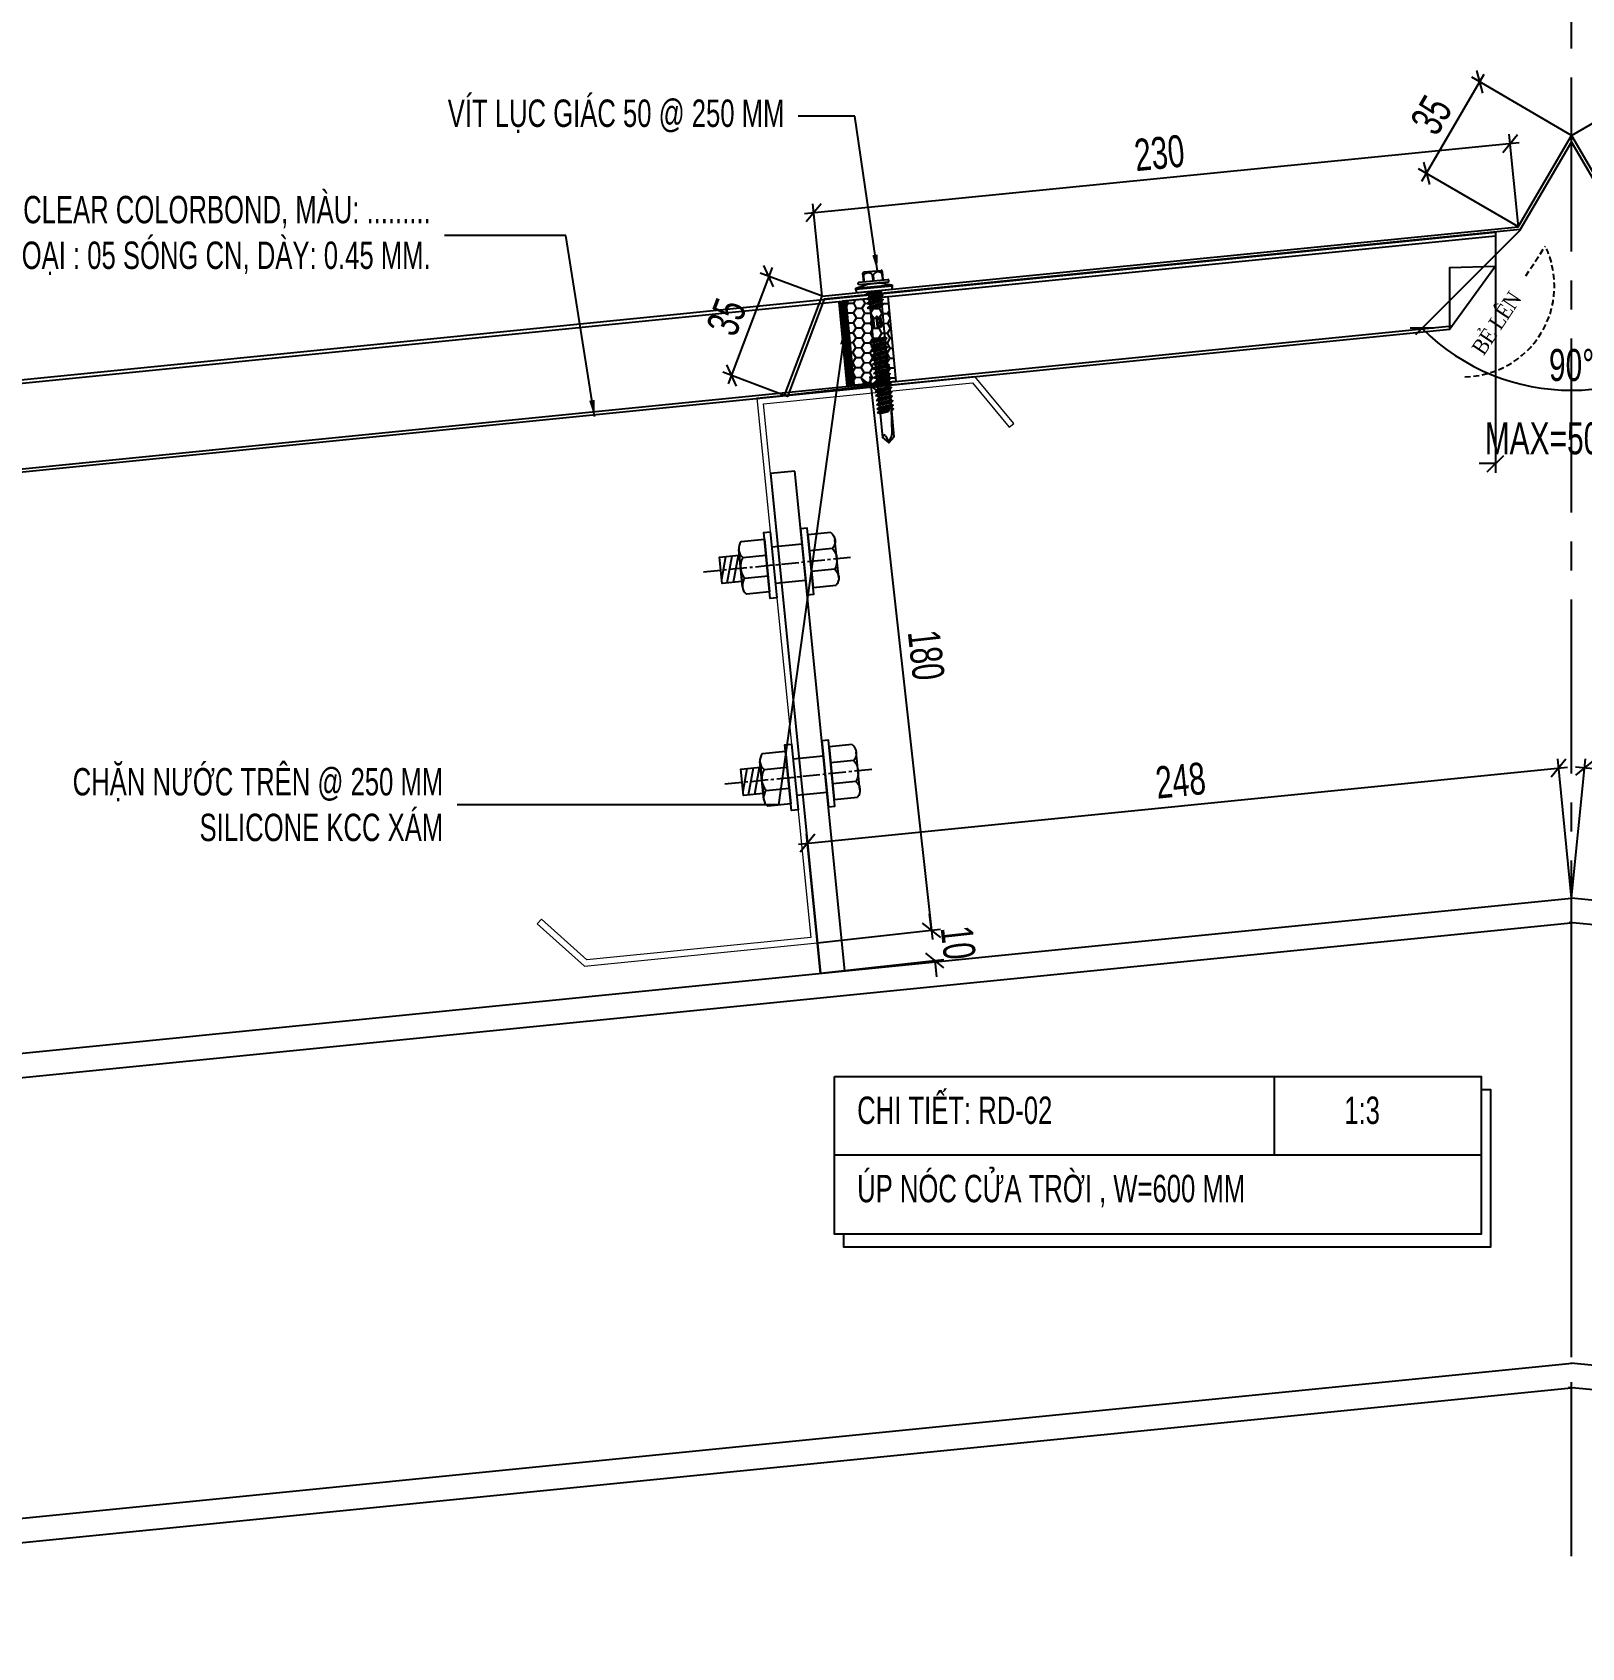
# Model space of a CAD drawing. Header units: inches. Extents: x 315041 to 662841, y -45540 to -35018.
# Drawn here: x 330331.9 to 330501.5, y -37011.4 to -36834.5 of the extents above; entities that cross this region are included whole.
import ezdxf

# ---------------------------------------------------------------- set-up
doc = ezdxf.new("R2010")
doc.units = ezdxf.units.IN
doc.header["$MEASUREMENT"] = 0
for name, pattern in [('CENTER2', [28.575, 19.05, -3.175, 3.175, -3.175]), ('DASHED2', [9.525, 6.35, -3.175]), ('ketcau-1', [2, 1, 1])]:
    doc.linetypes.add(name, pattern=pattern)
for name, color, linetype in [('2', 2, 'Continuous'), ('3', 3, 'Continuous'), ('5', 5, 'Continuous'), ('8', 8, 'Continuous'), ('flashing', 6, 'Continuous'), ('ketcau-8', 8, 'Continuous'), ('ROOFING', 4, 'Continuous'), ('STRUCTURE', 1, 'Continuous')]:
    doc.layers.add(name, color=color, linetype=linetype)
doc.layers.add('XG', color=128, linetype='Continuous', lineweight=13)
doc.styles.add('DIM', font='SIMPLEX.shx', dxfattribs={"width": 0.7, "bigfont": 'EXTFONT.shx'})
doc.styles.add('ST1H', font='vnshxh.shx', dxfattribs={"width": 0.7})
doc.dimstyles.new('3', dxfattribs={"dimtxt": 3.5, "dimasz": 1.8, "dimexe": 1, "dimexo": 0, "dimgap": 1, "dimtad": 1, "dimdec": 0, "dimlfac": 3, "dimzin": 0, "dimdsep": 46, "dimtxsty": 'ST1H', "dimblk": 'OBLIQUE', "dimcen": 1, "dimdle": 1, "dimclrd": 8, "dimclre": 8, "dimclrt": 3, "dimadec": 0, "dimazin": 0, "dimtfac": 1, "dimtdec": 0, "dimtix": 1, "dimtofl": 0, "dimtmove": 1, "dimatfit": 3, "dimfxl": 0.18, "dimtolj": 1, "dimtzin": 0, "dimlwd": -1, "dimlwe": -1, "dimarcsym": 1})

# ---------------------------------------------------------------- blocks, each defined once
blk = doc.blocks.new('bl1')
at = {"layer": '8', "linetype": 'ketcau-1'}
for p, q in [((68, 400), (-100, 352)), ((100, 361), (-100, 304)), ((100, 313), (-100, 257)), ((-79, 226), (-79, 50)), ((79, 226), (79, 50))]:
    blk.add_line(p, q, dxfattribs=at)
for points in [[(-100, 250), (100, 250), (100, 400), (-100, 400)], [(-250, 0), (250, 0), (250, 50), (-250, 50)]]:
    blk.add_lwpolyline(points, close=True, dxfattribs=at)
blk.add_lwpolyline([(-200, 226, -0.403647), (-79, 226, -0.308355), (79, 226, -0.40582), (200, 226, -2.464147)], format="xyb", dxfattribs=at)
for points in [[(145, 250), (-143, 250)], [(-200, 226), (-200, 50), (200, 50), (200, 226)]]:
    blk.add_lwpolyline(points, dxfattribs=at)
blk = doc.blocks.new('bl2')
at = {"layer": '8', "linetype": 'ketcau-1'}
for p, q in [((-79, 226), (-79, 50)), ((79, 226), (79, 50))]:
    blk.add_line(p, q, dxfattribs=at)
blk.add_lwpolyline([(-200, 226, -0.403647), (-79, 226, -0.308355), (79, 226, -0.40582), (200, 226, -2.464147)], format="xyb", dxfattribs=at)
for points in [[(145, 250), (-143, 250)], [(-200, 226), (-200, 50), (200, 50), (200, 226)]]:
    blk.add_lwpolyline(points, dxfattribs=at)
blk.add_lwpolyline([(-250, 0), (250, 0), (250, 50), (-250, 50)], close=True, dxfattribs=at)
blk = doc.blocks.new('vit 5')
at = {"layer": 'STRUCTURE', "color": 1, "linetype": 'Continuous'}
for p, q in [((-23618.12, 33071.56), (-23618.12, 33072.49)), ((-23618.08, 33071.56), (-23618.02, 33072.33)), ((-23617.98, 33072.62), (-23616.12, 33072.62)), ((-23617.14, 33072.33), (-23617.08, 33071.56)), ((-23617.01, 33071.56), (-23616.95, 33072.33)), ((-23616.08, 33072.33), (-23616.02, 33071.56)), ((-23615.98, 33071.56), (-23615.98, 33072.49)), ((-23619.05, 33070.93), (-23617.72, 33071.26)), ((-23619.05, 33070.79), (-23619.05, 33070.93)), ((-23619.05, 33070.93), (-23615.05, 33070.93)), ((-23615.05, 33070.79), (-23619.05, 33070.79)), ((-23615.11, 33070.43), (-23619, 33070.43)), ((-23618.65, 33071.56), (-23615.45, 33071.56)), ((-23618.65, 33071.29), (-23617.85, 33071.29)), ((-23617.97, 33070.13), (-23616.19, 33070.4)), ((-23617.85, 33071.29), (-23616.25, 33071.29)), ((-23617.72, 33071.26), (-23617.72, 33071.29)), ((-23617.72, 33071.26), (-23616.38, 33071.26)), ((-23617.71, 33070.33), (-23617.71, 33070.43)), ((-23616.39, 33071.26), (-23616.39, 33071.29)), ((-23616.38, 33071.26), (-23615.05, 33070.93)), ((-23616.25, 33071.29), (-23615.45, 33071.29)), ((-23615.05, 33070.93), (-23615.05, 33070.79)), ((-23617.97, 33069.63), (-23616.19, 33069.91)), ((-23617.97, 33069.14), (-23616.19, 33069.41)), ((-23617.97, 33068.65), (-23616.19, 33068.92)), ((-23617.71, 33070.02), (-23617.71, 33069.84)), ((-23617.71, 33069.53), (-23617.71, 33069.35)), ((-23617.71, 33069.04), (-23617.71, 33068.85)), ((-23617.71, 33068.54), (-23617.71, 33065.28)), ((-23616.4, 33070.2), (-23616.4, 33070.02)), ((-23616.4, 33069.71), (-23616.4, 33069.53)), ((-23616.4, 33069.22), (-23616.4, 33069.04)), ((-23616.4, 33068.73), (-23616.4, 33065.47)), ((-23617.57, 33067.55), (-23617.57, 33066.56)), ((-23617.13, 33067.55), (-23617.13, 33066.56)), ((-23616.77, 33067.55), (-23616.77, 33066.56)), ((-23617.97, 33064.89), (-23616.19, 33065.17)), ((-23617.71, 33065.29), (-23617.71, 33065.1)), ((-23616.4, 33065.47), (-23616.4, 33065.29)), ((-23617.97, 33064.4), (-23616.19, 33064.68)), ((-23617.97, 33063.91), (-23616.19, 33064.19)), ((-23617.97, 33063.42), (-23616.19, 33063.7)), ((-23617.71, 33064.79), (-23617.71, 33064.61)), ((-23617.71, 33064.3), (-23617.71, 33064.12)), ((-23617.71, 33063.81), (-23617.71, 33063.63)), ((-23617.71, 33063.32), (-23617.71, 33063.13)), ((-23616.4, 33064.98), (-23616.4, 33064.79)), ((-23616.4, 33064.49), (-23616.4, 33064.3)), ((-23616.4, 33063.99), (-23616.4, 33063.81)), ((-23616.4, 33063.5), (-23616.4, 33063.32)), ((-23617.97, 33062.93), (-23616.19, 33063.2)), ((-23617.97, 33062.44), (-23616.19, 33062.71)), ((-23617.97, 33061.94), (-23616.19, 33062.22)), ((-23617.97, 33061.45), (-23616.19, 33061.73)), ((-23617.71, 33062.83), (-23617.71, 33062.64)), ((-23617.71, 33062.33), (-23617.71, 33062.15)), ((-23617.71, 33061.84), (-23617.71, 33061.66)), ((-23616.4, 33063.01), (-23616.4, 33062.83)), ((-23616.4, 33062.52), (-23616.4, 33062.34)), ((-23616.4, 33062.03), (-23616.4, 33061.84)), ((-23616.4, 33061.54), (-23616.4, 33061.35)), ((-23617.97, 33060.96), (-23616.19, 33061.24)), ((-23617.97, 33060.47), (-23616.19, 33060.75)), ((-23617.97, 33059.98), (-23616.19, 33060.25)), ((-23617.97, 33059.49), (-23616.19, 33059.76)), ((-23617.71, 33061.35), (-23617.71, 33061.17)), ((-23617.71, 33060.86), (-23617.71, 33060.68)), ((-23617.71, 33060.37), (-23617.71, 33060.18)), ((-23617.71, 33059.88), (-23617.71, 33059.69)), ((-23616.4, 33061.04), (-23616.4, 33060.86)), ((-23616.4, 33060.55), (-23616.4, 33060.37)), ((-23616.4, 33060.06), (-23616.4, 33059.88)), ((-23617.97, 33058.99), (-23616.19, 33059.27)), ((-23617.97, 33058.5), (-23616.19, 33058.78)), ((-23617.97, 33058.01), (-23616.19, 33058.29)), ((-23617.71, 33059.38), (-23617.71, 33059.2)), ((-23617.71, 33058.89), (-23617.71, 33058.71)), ((-23617.71, 33058.4), (-23617.71, 33058.22)), ((-23616.4, 33059.57), (-23616.4, 33059.38)), ((-23616.4, 33059.08), (-23616.4, 33058.89)), ((-23616.4, 33058.58), (-23616.4, 33058.4)), ((-23616.4, 33058.09), (-23616.4, 33057.91)), ((-23617.97, 33057.52), (-23616.19, 33057.8)), ((-23617.97, 33057.12), (-23616.67, 33057.33)), ((-23617.71, 33057.91), (-23617.71, 33057.73)), ((-23617.7, 33057.04), (-23616.76, 33057.17)), ((-23616.6, 33054.72), (-23616.42, 33057.47)), ((-23616.42, 33057.37), (-23616.19, 33057.4)), ((-23617.7, 33054.38), (-23617.57, 33054.57))]:
    blk.add_line(p, q, dxfattribs=at)
for points in [[(-23617.97, 33070.13), (-23617.71, 33070.33), (-23617.05, 33070.43)], [(-23616.23, 33070.43), (-23616.19, 33070.4), (-23616.4, 33070.21), (-23617.71, 33070.02), (-23617.97, 33070.13)], [(-23617.97, 33069.63), (-23617.71, 33069.84), (-23616.4, 33070.02), (-23616.19, 33069.91), (-23616.4, 33069.71), (-23617.71, 33069.52), (-23617.97, 33069.63)], [(-23617.97, 33069.14), (-23617.71, 33069.35), (-23616.4, 33069.53), (-23616.19, 33069.41), (-23616.4, 33069.22), (-23617.71, 33069.03), (-23617.97, 33069.14)], [(-23617.97, 33068.65), (-23617.71, 33068.85), (-23616.4, 33069.04), (-23616.19, 33068.92), (-23616.4, 33068.73), (-23617.71, 33068.54), (-23617.97, 33068.65)], [(-23617.41, 33066.56), (-23617.41, 33067.55)], [(-23616.97, 33066.56), (-23616.97, 33067.55)], [(-23616.6, 33066.56), (-23616.6, 33067.55)], [(-23617.97, 33064.89), (-23617.71, 33065.1), (-23616.4, 33065.29), (-23616.19, 33065.17), (-23616.4, 33064.98), (-23617.71, 33064.79), (-23617.97, 33064.89)], [(-23617.97, 33064.4), (-23617.71, 33064.61), (-23616.4, 33064.79), (-23616.19, 33064.68), (-23616.4, 33064.49), (-23617.71, 33064.3), (-23617.97, 33064.4)], [(-23617.97, 33063.91), (-23617.71, 33064.12), (-23616.4, 33064.3), (-23616.19, 33064.19), (-23616.4, 33063.99), (-23617.71, 33063.8), (-23617.97, 33063.91)], [(-23617.97, 33063.42), (-23617.71, 33063.63), (-23616.4, 33063.81), (-23616.19, 33063.7), (-23616.4, 33063.5), (-23617.71, 33063.31), (-23617.97, 33063.42)], [(-23617.97, 33062.93), (-23617.71, 33063.13), (-23616.4, 33063.32), (-23616.19, 33063.2), (-23616.4, 33063.01), (-23617.71, 33062.82), (-23617.97, 33062.93)], [(-23617.97, 33062.44), (-23617.71, 33062.64), (-23616.4, 33062.83), (-23616.19, 33062.71), (-23616.4, 33062.52), (-23617.71, 33062.33), (-23617.97, 33062.44)], [(-23617.97, 33061.94), (-23617.71, 33062.15), (-23616.4, 33062.34), (-23616.19, 33062.22), (-23616.4, 33062.03), (-23617.71, 33061.84), (-23617.97, 33061.94)], [(-23617.97, 33061.45), (-23617.71, 33061.66), (-23616.4, 33061.84), (-23616.19, 33061.73), (-23616.4, 33061.54), (-23617.71, 33061.35), (-23617.97, 33061.45)], [(-23617.97, 33060.96), (-23617.71, 33061.17), (-23616.4, 33061.35), (-23616.19, 33061.24), (-23616.4, 33061.04), (-23617.71, 33060.85), (-23617.97, 33060.96)], [(-23617.97, 33060.47), (-23617.71, 33060.68), (-23616.4, 33060.86), (-23616.19, 33060.75), (-23616.4, 33060.55), (-23617.71, 33060.36), (-23617.97, 33060.47)], [(-23617.97, 33059.98), (-23617.71, 33060.18), (-23616.4, 33060.37), (-23616.19, 33060.25), (-23616.4, 33060.06), (-23617.71, 33059.87), (-23617.97, 33059.98)], [(-23617.97, 33059.49), (-23617.71, 33059.69), (-23616.4, 33059.88), (-23616.19, 33059.76), (-23616.4, 33059.57), (-23617.71, 33059.38), (-23617.97, 33059.49)], [(-23617.97, 33058.99), (-23617.71, 33059.2), (-23616.4, 33059.38), (-23616.19, 33059.27), (-23616.4, 33059.08), (-23617.71, 33058.89), (-23617.97, 33058.99)], [(-23617.97, 33058.5), (-23617.71, 33058.71), (-23616.4, 33058.89), (-23616.19, 33058.78), (-23616.4, 33058.58), (-23617.71, 33058.4), (-23617.97, 33058.5)], [(-23617.97, 33058.01), (-23617.71, 33058.22), (-23616.4, 33058.4), (-23616.19, 33058.29), (-23616.4, 33058.09), (-23617.71, 33057.9), (-23617.97, 33058.01)], [(-23616.4, 33057.91), (-23616.4, 33057.99)], [(-23617.97, 33057.52), (-23617.71, 33057.73), (-23616.4, 33057.91), (-23616.19, 33057.8), (-23616.4, 33057.6), (-23617.71, 33057.41), (-23617.97, 33057.52)], [(-23617.97, 33057.12), (-23617.71, 33057.33), (-23616.64, 33057.48)], [(-23617.7, 33057.02), (-23617.71, 33057.02), (-23617.97, 33057.12)], [(-23617.7, 33057.04), (-23617.7, 33054.38), (-23617.09, 33053.78)], [(-23617.33, 33054.55), (-23617.01, 33053.76), (-23616.4, 33054.35), (-23616.4, 33057.6)], [(-23616.44, 33057.51), (-23616.4, 33057.52), (-23616.19, 33057.4), (-23616.4, 33057.21)], [(-23617.03, 33053.81), (-23616.71, 33054.39)]]:
    blk.add_lwpolyline(points, dxfattribs=at)
for centre, major_axis, ratio, start_param, end_param in [((-23617.98, 33072.49), (-0.0943, 0.0943), 1, -0.785398, 0.785398), ((-23617.58, 33071.76), (0.508, 0.508), 1, 0.131933, 1.438864), ((-23616.51, 33071.76), (0.508, 0.508), 1, 0.131933, 1.438864), ((-23616.12, 33072.49), (-0.0943, 0.0943), 1, 3.926991, 5.497787), ((-23620.16, 33070.44), (-0.822, 0.822), 1, 3.915086, 4.236522), ((-23618.63, 33071.42), (0.0956, 0.0956), 1, 0.954633, 3.757756), ((-23615.5, 33071.42), (-0.1, 0.1), 1, 2.701137, 5.152845), ((-23613.95, 33070.44), (-1.15, 0.17), 0.90746, -0.177273, 0.177273), ((-23617.49, 33067.55), (0.0589, 0.0589), 1, 5.497786, 8.639379), ((-23617.05, 33067.55), (0.0589, 0.0589), 1, 5.497786, 8.639379), ((-23616.68, 33067.55), (0.0589, 0.0589), 1, 5.497786, 8.639379), ((-23617.49, 33066.56), (0.0589, 0.0589), 1, 2.356194, 5.497786), ((-23617.05, 33066.56), (0.0589, 0.0589), 1, 2.356194, 5.497786), ((-23616.68, 33066.56), (0.0589, 0.0589), 1, 2.356194, 5.497786), ((-23617.16, 33057.5), (0.363, 0.363), 1, 4.808661, 5.407478), ((-23616.53, 33057.44), (0.0836, 0.0836), 1, 5.766736, 8.502032), ((-23617.44, 33054.48), (-0.076, 0.152), 0.752568, -1.468408, 0.606812), ((-23617.18, 33054.75), (0.416, 0.416), 1, 4.859665, 5.449971), ((-23617.04, 33053.85), (0.0625, 0.0625), 1, 3.247504, 4.281237)]:
    blk.add_ellipse(centre, major_axis=major_axis, ratio=ratio, start_param=start_param, end_param=end_param, dxfattribs=at)
blk = doc.blocks.new('_Oblique')
at = {"color": 0, "linetype": 'ByBlock', "lineweight": -2}
blk.add_line((-0.5, -0.5), (0.5, 0.5), dxfattribs=at)
blk = doc.blocks.new('*D460')
at = {"color": 8, "linetype": 'Continuous', "transparency": 16777216}
for p, q in [((330412.88, -36860.29), (330408.07, -36873.03)), ((330418.35, -36863.43), (330411.59, -36860.88)), ((330414.25, -36874.29), (330407.49, -36871.74))]:
    blk.add_line(p, q, dxfattribs=at)
at = {"layer": 'Defpoints', "color": 0, "transparency": 16777216}
for p in [(330418.35, -36863.43), (330408.42, -36872.09), (330414.25, -36874.29)]:
    blk.add_point(p, dxfattribs=at)
at = {"color": 8, "transparency": 16777216, "xscale": 1.8, "yscale": 1.8, "zscale": 1.8}
for p, rotation in [((330412.52, -36861.23), 69.30684200100548), ((330408.42, -36872.09), 249.3068420010055)]:
    blk.add_blockref('_Oblique', p, dxfattribs=dict(at, rotation=rotation))
at = {"color": 3, "transparency": 16777216, "insert": (330407.9, -36865.69), "char_height": 3.5, "attachment_point": 5, "rotation": 69.3068, "style": 'ST1H'}
blk.add_mtext('\\A1;35', dxfattribs=at)
blk = doc.blocks.new('*D461')
at = {"color": 8, "linetype": 'Continuous', "transparency": 16777216}
for p, q in [((330494.61, -36855.83), (330493.6, -36845.69)), ((330416.45, -36854.38), (330494.69, -36846.59)), ((330418.35, -36863.43), (330417.34, -36853.29))]:
    blk.add_line(p, q, dxfattribs=at)
at = {"layer": 'Defpoints', "color": 0, "transparency": 16777216}
for p in [(330493.7, -36846.69), (330494.61, -36855.83), (330418.35, -36863.43)]:
    blk.add_point(p, dxfattribs=at)
at = {"color": 8, "transparency": 16777216, "xscale": 1.8, "yscale": 1.8, "zscale": 1.8}
for p, rotation in [((330493.7, -36846.69), 5.689480356238531), ((330417.44, -36854.28), 185.6894803562385)]:
    blk.add_blockref('_Oblique', p, dxfattribs=dict(at, rotation=rotation))
at = {"color": 3, "transparency": 16777216, "insert": (330455.3, -36847.75), "char_height": 3.5, "attachment_point": 5, "rotation": 5.6895, "style": 'ST1H'}
blk.add_mtext('\\A1;230', dxfattribs=at)
blk = doc.blocks.new('*D462')
at = {"color": 8, "linetype": 'Continuous', "transparency": 16777216}
for p, q in [((330484.04, -36850.84), (330490.88, -36839.09)), ((330500.44, -36845.82), (330489.52, -36839.45)), ((330494.61, -36855.83), (330483.68, -36849.47))]:
    blk.add_line(p, q, dxfattribs=at)
at = {"layer": 'Defpoints', "color": 0, "transparency": 16777216}
for p in [(330490.38, -36839.95), (330500.44, -36845.82), (330494.61, -36855.83)]:
    blk.add_point(p, dxfattribs=at)
at = {"color": 8, "transparency": 16777216, "xscale": 1.8, "yscale": 1.8, "zscale": 1.8}
for p, rotation in [((330490.38, -36839.95), 59.78164738734237), ((330484.54, -36849.97), 239.7816473873424)]:
    blk.add_blockref('_Oblique', p, dxfattribs=dict(at, rotation=rotation))
at = {"color": 3, "transparency": 16777216, "insert": (330485.09, -36843.58), "char_height": 3.5, "attachment_point": 5, "rotation": 59.7816, "style": 'ST1H'}
blk.add_mtext('\\A1;35', dxfattribs=at)
blk = doc.blocks.new('*D463')
at = {"color": 8, "linetype": 'Continuous', "transparency": 16777216}
for p, q in [((330500.44, -36845.82), (330507.6, -36841.64)), ((330506.24, -36841.28), (330513.08, -36853.03)), ((330506.28, -36855.83), (330513.44, -36851.66))]:
    blk.add_line(p, q, dxfattribs=at)
at = {"layer": 'Defpoints', "color": 0, "transparency": 16777216}
for p in [(330500.44, -36845.82), (330512.58, -36852.17), (330506.28, -36855.83)]:
    blk.add_point(p, dxfattribs=at)
at = {"color": 8, "transparency": 16777216, "xscale": 1.8, "yscale": 1.8, "zscale": 1.8}
for p, rotation in [((330506.74, -36842.15), 120.2183526045953), ((330512.58, -36852.17), 300.2183526045953)]:
    blk.add_blockref('_Oblique', p, dxfattribs=dict(at, rotation=rotation))
at = {"color": 3, "transparency": 16777216, "insert": (330512.03, -36845.77), "char_height": 3.5, "attachment_point": 5, "rotation": 300.2184, "style": 'ST1H'}
blk.add_mtext('\\A1;35', dxfattribs=at)
blk = doc.blocks.new('*D466')
at = {"layer": 'Defpoints', "color": 0, "transparency": 16777216}
for p in [(330492.11, -36856.46), (330508.78, -36856.46), (330508.78, -36881.75)]:
    blk.add_point(p, dxfattribs=at)
at = {"layer": 'flashing', "color": 8, "linetype": 'Continuous', "transparency": 16777216}
for p, q in [((330492.11, -36856.46), (330492.11, -36882.75)), ((330508.78, -36856.46), (330508.78, -36882.75)), ((330492.11, -36881.75), (330490.31, -36881.75)), ((330508.78, -36881.75), (330510.58, -36881.75))]:
    blk.add_line(p, q, dxfattribs=at)
at = {"layer": 'flashing', "color": 8, "transparency": 16777216, "xscale": 1.8, "yscale": 1.8, "zscale": 1.8}
blk.add_blockref('_Oblique', (330492.11, -36881.75), dxfattribs=at)
at = {"layer": 'flashing', "color": 8, "transparency": 16777216, "xscale": 1.8, "yscale": 1.8, "zscale": 1.8, "rotation": 180}
blk.add_blockref('_Oblique', (330508.78, -36881.75), dxfattribs=at)
at = {"layer": 'flashing', "color": 3, "transparency": 16777216, "insert": (330500.44, -36879), "char_height": 3.5, "attachment_point": 5, "style": 'ST1H'}
blk.add_mtext('\\A1;MAX=50 MM', dxfattribs=at)
blk = doc.blocks.new('*D467')
at = {"color": 8, "linetype": 'Continuous', "transparency": 16777216}
for p, q in [((330494.83, -36856.15), (330483.34, -36867.64)), ((330506.06, -36856.15), (330517.54, -36867.64))]:
    blk.add_line(p, q, dxfattribs=at)
blk.add_arc((330500.44, -36850.53), 23.19, 225.0116, 314.9884, dxfattribs=at)
at = {"layer": 'Defpoints', "color": 0, "transparency": 16777216}
for p in [(330500.44, -36850.53), (330500.44, -36850.53), (330494.83, -36856.15), (330506.06, -36856.15), (330494.44, -36872.93)]:
    blk.add_point(p, dxfattribs=at)
at = {"color": 8, "transparency": 16777216, "xscale": 1.8, "yscale": 1.8, "zscale": 1.8}
for p, rotation in [((330484.05, -36866.93), 135.0116383471888), ((330516.84, -36866.93), 44.98836166023743)]:
    blk.add_blockref('_Oblique', p, dxfattribs=dict(at, rotation=rotation))
at = {"color": 3, "transparency": 16777216, "insert": (330500.44, -36870.97), "char_height": 3.5, "attachment_point": 5, "rotation": 0, "style": 'ST1H'}
blk.add_mtext('\\A1;90°', dxfattribs=at)
blk = doc.blocks.new('*D468')
at = {"color": 8, "linetype": 'Continuous', "transparency": 16777216}
for p, q in [((330423.59, -36872.21), (330430.44, -36933.84)), ((330411.22, -36874.6), (330424.69, -36873.1)), ((330417.85, -36934.23), (330431.33, -36932.73))]:
    blk.add_line(p, q, dxfattribs=at)
at = {"layer": 'Defpoints', "color": 0, "transparency": 16777216}
for p in [(330411.22, -36874.6), (330430.33, -36932.84), (330417.85, -36934.23)]:
    blk.add_point(p, dxfattribs=at)
at = {"color": 8, "transparency": 16777216, "xscale": 1.8, "yscale": 1.8, "zscale": 1.8}
for p, rotation in [((330423.7, -36873.21), 96.34733372140313), ((330430.33, -36932.84), 276.3473337214031)]:
    blk.add_blockref('_Oblique', p, dxfattribs=dict(at, rotation=rotation))
at = {"color": 3, "transparency": 16777216, "insert": (330429.75, -36902.72), "char_height": 3.5, "attachment_point": 5, "rotation": 276.3473, "style": 'ST1H'}
blk.add_mtext('\\A1;180', dxfattribs=at)
blk = doc.blocks.new('*D469')
at = {"color": 8, "linetype": 'Continuous', "transparency": 16777216}
for p, q in [((330430.33, -36932.84), (330430.13, -36931.06)), ((330417.85, -36934.23), (330431.33, -36932.73)), ((330418.19, -36937.55), (330431.69, -36936.05)), ((330430.7, -36936.16), (330430.9, -36937.95))]:
    blk.add_line(p, q, dxfattribs=at)
at = {"layer": 'Defpoints', "color": 0, "transparency": 16777216}
for p in [(330417.85, -36934.23), (330430.7, -36936.16), (330418.19, -36937.55)]:
    blk.add_point(p, dxfattribs=at)
at = {"color": 8, "transparency": 16777216, "xscale": 1.8, "yscale": 1.8, "zscale": 1.8}
for p, rotation in [((330430.33, -36932.84), 276.3473337214151), ((330430.7, -36936.16), 96.34733372141513)]:
    blk.add_blockref('_Oblique', p, dxfattribs=dict(at, rotation=rotation))
at = {"color": 3, "transparency": 16777216, "insert": (330433.25, -36934.2), "char_height": 3.5, "attachment_point": 5, "rotation": 276.3473, "style": 'ST1H'}
blk.add_mtext('\\A1;10', dxfattribs=at)
blk = doc.blocks.new('*D470')
at = {"color": 8, "linetype": 'Continuous', "transparency": 16777216}
for p, q in [((330415.77, -36923.4), (330500.01, -36914.97)), ((330500.44, -36929.32), (330498.92, -36914.08)), ((330418.19, -36937.55), (330416.66, -36922.3))]:
    blk.add_line(p, q, dxfattribs=at)
at = {"layer": 'Defpoints', "color": 0, "transparency": 16777216}
for p in [(330499.02, -36915.07), (330500.44, -36929.32), (330418.19, -36937.55)]:
    blk.add_point(p, dxfattribs=at)
at = {"color": 8, "transparency": 16777216, "xscale": 1.8, "yscale": 1.8, "zscale": 1.8}
for p, rotation in [((330499.02, -36915.07), 5.710593137581933), ((330416.76, -36923.3), 185.7105931375819)]:
    blk.add_blockref('_Oblique', p, dxfattribs=dict(at, rotation=rotation))
at = {"color": 3, "transparency": 16777216, "insert": (330457.62, -36916.45), "char_height": 3.5, "attachment_point": 5, "rotation": 5.7106, "style": 'ST1H'}
blk.add_mtext('\\A1;248', dxfattribs=at)
blk = doc.blocks.new('*D471')
at = {"color": 8, "linetype": 'Continuous', "transparency": 16777216}
for p, q in [((330500.44, -36929.32), (330501.97, -36914.08)), ((330585.12, -36923.4), (330500.87, -36914.97)), ((330582.7, -36937.55), (330584.22, -36922.3))]:
    blk.add_line(p, q, dxfattribs=at)
at = {"layer": 'Defpoints', "color": 0, "transparency": 16777216}
for p in [(330501.87, -36915.07), (330500.44, -36929.32), (330582.7, -36937.55)]:
    blk.add_point(p, dxfattribs=at)
at = {"color": 8, "transparency": 16777216, "xscale": 1.8, "yscale": 1.8, "zscale": 1.8}
for p, rotation in [((330501.87, -36915.07), 174.2894068624181), ((330584.12, -36923.3), 354.289406862418)]:
    blk.add_blockref('_Oblique', p, dxfattribs=dict(at, rotation=rotation))
at = {"color": 3, "transparency": 16777216, "insert": (330543.27, -36916.45), "char_height": 3.5, "attachment_point": 5, "rotation": 354.2894, "style": 'ST1H'}
blk.add_mtext('\\A1;248', dxfattribs=at)

msp = doc.modelspace()

# ---------------------------------------------------------------- hatches: boundary and pattern name
h = msp.add_hatch()
h.set_pattern_fill('HONEY', color=8, scale=5, angle=-0.878775, style=0)
h.set_pattern_definition([(359.12122536, (6068.1157, 5378.82815), (0.9456910795, 0.5268238601), [0.625, -1.25]), (119.12122536, (6068.1157, 5378.82815), (-0.9290883859, 0.5555805689), [0.625, -1.25]), (59.12122536, (6068.1157, 5378.82815), (0.0166026936, 1.082404429), [-1.25, 0.625])])
h.paths.add_polyline_path([(330420.5891, -36863.921), (330425.5519, -36863.4484), (330426.4414, -36872.7393), (330421.4786, -36873.2119)])

# ---------------------------------------------------------------- linework, layer by layer
at = {"color": 8, "linetype": 'CENTER2'}
msp.add_line((330500.4423, -37001.3838), (330500.4423, -36800.2371), dxfattribs=at)
at = {"color": 8}
msp.add_line((330420.5891, -36863.921), (330421.4786, -36873.2119), dxfattribs=at)
at = {"color": 9}
msp.add_line((330467.8867, -36948.8536), (330467.8867, -36957.4782), dxfattribs=at)
at = {"color": 3, "linetype": 'DASHED2', "ltscale": 0.1}
msp.add_lwpolyline([(330495.4119, -36861.192), (330497.5674, -36857.952, -0.5489642), (330488.7456, -36872.238)], format="xyb", dxfattribs=at)
at = {"color": 132, "true_color": 0x26d9d9, "const_width": 1}
msp.add_lwpolyline([(330420.5891, -36863.921), (330421.4786, -36873.2119)], dxfattribs=at)
at = {"color": 8}
msp.add_lwpolyline([(330420.5891, -36863.921), (330425.5519, -36863.4484), (330426.4414, -36872.7393), (330421.4786, -36873.2119)], close=True, dxfattribs=at)
at = {"layer": '2'}
for p, q in [((330215.7734, -36957.7904), (330500.4423, -36929.3235)), ((330500.4423, -36979.5729), (330500.4423, -36929.3235)), ((330785.1113, -36957.7904), (330500.4423, -36929.3235)), ((330500.4423, -36979.5729), (330500.4423, -36929.3235)), ((330215.7734, -36960.4703), (330500.7077, -36931.9769)), ((330785.1113, -36960.4703), (330500.177, -36931.9769)), ((330215.7734, -37008.7097), (330500.5087, -36980.2362)), ((330785.1113, -37008.7097), (330500.376, -36980.2362)), ((330215.7734, -37011.3897), (330500.774, -36982.8896)), ((330785.1113, -37011.3897), (330500.1107, -36982.8896))]:
    msp.add_line(p, q, dxfattribs=at)
at = {"layer": '3'}
for points in [[(330492.109, -36856.4577), (330215.7734, -36884.0913)], [(330215.7734, -36884.4263), (330492.109, -36856.7926)], [(330215.7734, -36893.8061), (330487.3584, -36866.6476)], [(330215.7734, -36894.1411), (330487.0949, -36867.0089)]]:
    msp.add_lwpolyline(points, dxfattribs=at)
at = {"layer": '5', "linetype": 'CENTER2', "ltscale": 0.1}
for p, q in [((330405.376, -36893.6056), (330421.7569, -36891.9677)), ((330407.7051, -36916.8224), (330424.0785, -36915.1852))]:
    msp.add_line(p, q, dxfattribs=at)
at = {"layer": '8', "ltscale": 15}
for p, q in [((330415.3668, -36882.5567), (330412.7133, -36882.8221)), ((330412.7133, -36882.8221), (330418.186, -36937.5491)), ((330420.8395, -36937.2838), (330415.3668, -36882.5567)), ((330418.186, -36937.5491), (330420.8395, -36937.2838))]:
    msp.add_line(p, q, dxfattribs=at)
at = {"layer": '8'}
for p, q in [((330412.8459, -36890.8487), (330416.163, -36890.517)), ((330413.2439, -36894.8288), (330416.561, -36894.4972)), ((330415.175, -36914.0655), (330418.4846, -36913.7346)), ((330415.573, -36918.0457), (330418.8825, -36917.7147))]:
    msp.add_line(p, q, dxfattribs=at)
at = {"layer": 'flashing'}
msp.add_lwpolyline([(330500.4423, -36846.5022), (330494.8275, -36856.1193), (330418.604, -36863.7417), (330414.5564, -36874.4084), (330414.2499, -36874.2934), (330418.3527, -36863.4318), (330494.6069, -36855.8348), (330500.4423, -36845.8159), (330506.2778, -36855.8348), (330582.532, -36863.4318), (330587.0819, -36874.0038), (330586.7769, -36874.1208), (330582.2807, -36863.7417), (330506.0571, -36856.1193)], close=True, dxfattribs=at)
at = {"layer": 'ROOFING', "color": 3}
msp.add_lwpolyline([(330492.109, -36856.4577), (330492.109, -36860.1313), (330487.0949, -36867.0089), (330487.0949, -36860.2768), (330492.109, -36860.1313)], dxfattribs=at)
at = {"layer": 'XG'}
msp.add_lwpolyline([(330411.2207, -36874.5964), (330417.1247, -36933.6353), (330392.5804, -36936.0898), (330387.6173, -36931.6387), (330387.1722, -36932.135), (330392.3542, -36936.7824), (330417.8544, -36934.2323), (330411.9503, -36875.1935), (330434.8148, -36872.9069), (330438.8439, -36877.7656), (330439.3571, -36877.34), (330435.1015, -36872.2083)], close=True, dxfattribs=at)

# ---------------------------------------------------------------- block references
at = {"color": 8, "rotation": 5.439872226825242}
msp.add_blockref('vit 5', (357069.886, -67545.4227), dxfattribs=at)
at = {"layer": 'ketcau-8', "linetype": 'ketcau-1', "xscale": 0.01450450461678687, "yscale": 0.01450450485572219, "zscale": 0.01450450472604362, "rotation": 275.7100008430099}
for p in [(330416.362, -36892.5071), (330418.6835, -36915.7246)]:
    msp.add_blockref('bl2', p, dxfattribs=at)
at = {"layer": 'ketcau-8', "linetype": 'ketcau-1', "extrusion": (0, 0, -1), "xscale": 0.01450450461678687, "yscale": 0.01450450485572219, "zscale": -0.01450450472604362, "rotation": 264.2899991569901}
for p in [(-330413.0449, -36892.8388), (-330415.374, -36916.0556)]:
    msp.add_blockref('bl1', p, dxfattribs=at)

# ---------------------------------------------------------------- texts
at = {"layer": '2', "color": 92, "linetype": 'Continuous', "insert": (330494.2996, -36863.2517), "char_height": 1.6875, "attachment_point": 6, "rotation": 56.36559, "style": 'DIM'}
msp.add_mtext('\\A1;{\\Fvntimeh|c0;\\W0.9;\\T0.95;\\C3;BÎ L£N}', dxfattribs=at)

# ---------------------------------------------------------------- dimensions: what is measured, and where the dimension line sits
at = {"color": 8}
for p1, p2, distance, picture, middle in [((330494.6069, -36855.8348), (330500.4423, -36845.8159), 11.6452, '*D462', (330485.0855, -36843.5803)), ((330500.4423, -36845.8159), (330506.2778, -36855.8348), 7.2883, '*D463', (330512.0343, -36845.7731)), ((330418.3527, -36863.4318), (330494.6069, -36855.8348), 9.1935, '*D461', (330455.2958, -36847.7486)), ((330418.3527, -36863.4318), (330414.2499, -36874.2935), -6.2304, '*D460', (330407.9002, -36865.6893)), ((330411.2207, -36874.5964), (330417.8544, -36934.2323), 12.5541, '*D468', (330429.7478, -36902.7224)), ((330418.1861, -36937.5491), (330500.4423, -36929.3235), 14.3234, '*D470', (330457.6153, -36916.4476)), ((330582.6986, -36937.5491), (330500.4423, -36929.3235), -14.3234, '*D471', (330543.2693, -36916.4476))]:
    dim = msp.add_aligned_dim(p1=p1, p2=p2, distance=distance, dimstyle='3', dxfattribs=at)
    dim.commit()
    dim.dimension.update_dxf_attribs({"geometry": picture, "text_midpoint": middle})
at = {"color": 1, "true_color": 0xfa051e}
dim = msp.add_angular_dim_2l(base=(330494.4423, -36872.9318), line1=((330506.0572, -36856.1502), (330500.4423, -36850.5331)), line2=((330500.4424, -36850.5331), (330494.8276, -36856.1502)), dimstyle='3', dxfattribs=at)
dim.commit()
dim.dimension.update_dxf_attribs({"geometry": '*D467', "text_midpoint": (330500.4424, -36870.9715)})
at = {"color": 8}
dim = msp.add_linear_dim(base=(330430.7, -36936.1571), p1=(330417.8544, -36934.2323), p2=(330418.1861, -36937.5491), angle=96.347334, dimstyle='3', dxfattribs=at)
dim.commit()
dim.dimension.update_dxf_attribs({"geometry": '*D469', "text_midpoint": (330433.2489, -36934.1967)})
at = {"layer": 'flashing', "color": 8}
dim = msp.add_linear_dim(base=(330508.7757, -36881.7484), p1=(330492.109, -36856.4577), p2=(330508.7757, -36856.4577), text='MAX=<> MM', dimstyle='3', dxfattribs=at)
dim.commit()
dim.dimension.update_dxf_attribs({"geometry": '*D466', "text_midpoint": (330500.4423, -36878.9984)})

# ---------------------------------------------------------------- leaders
at = {"color": 9}
for points in [[(330424.4107, -36860.6736), (330421.9637, -36843.7147), (330414.2339, -36843.7147)], [(330393.435, -36876.5966), (330390.2854, -36856.7654), (330375.4926, -36856.7654)], [(330420.8769, -36866.9276), (330413.5869, -36919.0997), (330376.8641, -36919.0997)]]:
    msp.add_leader(points, dimstyle='3', override={"dimgap": 1, "dimtad": 0}, dxfattribs=at)

# ---------------------------------------------------------------- next in the draw order: texts
at = {"layer": '3', "char_height": 3, "style": 'ST1H', "bg_fill": 2}
for s, insert, attachment_point in [('\\A1;VÝT LôC GI¸C 50 @ 250 MM', (330414.2339, -36843.7147, 0), 6), ('\\A1;t«n m¸i cöa trêi: CLEAR COLORBOND, mµu: .........\\PLo¹i : 05 sãng cn, dµy: 0.45 mm.', (330375.4926, -36856.7654), 6), ('\\A1;CHÆN N¦íC TR£N @ 250 MM\\PSILICONE KCC X¸M', (330376.8641, -36919.0997), 6), ('\\A1;CHI TIÕT: RD-02', (330422.2017, -36952.568), 4), ('\\A1;óP NãC CöA TRêI , W=600 mm ', (330422.2017, -36961.3977), 4)]:
    msp.add_mtext(s, dxfattribs=dict(at, insert=insert, attachment_point=attachment_point))

# ---------------------------------------------------------------- next in the draw order: linework, layer by layer
at = {"color": 9}
for points in [[(330419.7321, -36948.8536), (330490.5218, -36948.8536), (330490.5218, -36966.1028), (330419.7321, -36966.1028)], [(330419.7321, -36948.8536), (330490.5218, -36948.8536), (330490.5218, -36957.4782), (330419.7321, -36957.4782)]]:
    msp.add_lwpolyline(points, close=True, dxfattribs=at)
msp.add_lwpolyline([(330490.5218, -36950.2742), (330491.5444, -36950.2742), (330491.5444, -36967.5234), (330420.7548, -36967.5234), (330420.7548, -36966.1028)], dxfattribs=at)

# ---------------------------------------------------------------- next in the draw order: texts
at = {"layer": '3', "insert": (330475.5459, -36952.568), "char_height": 3, "attachment_point": 4, "style": 'ST1H', "bg_fill": 2}
msp.add_mtext('\\A1;1:3', dxfattribs=at)

doc.saveas('drawing.dxf')
